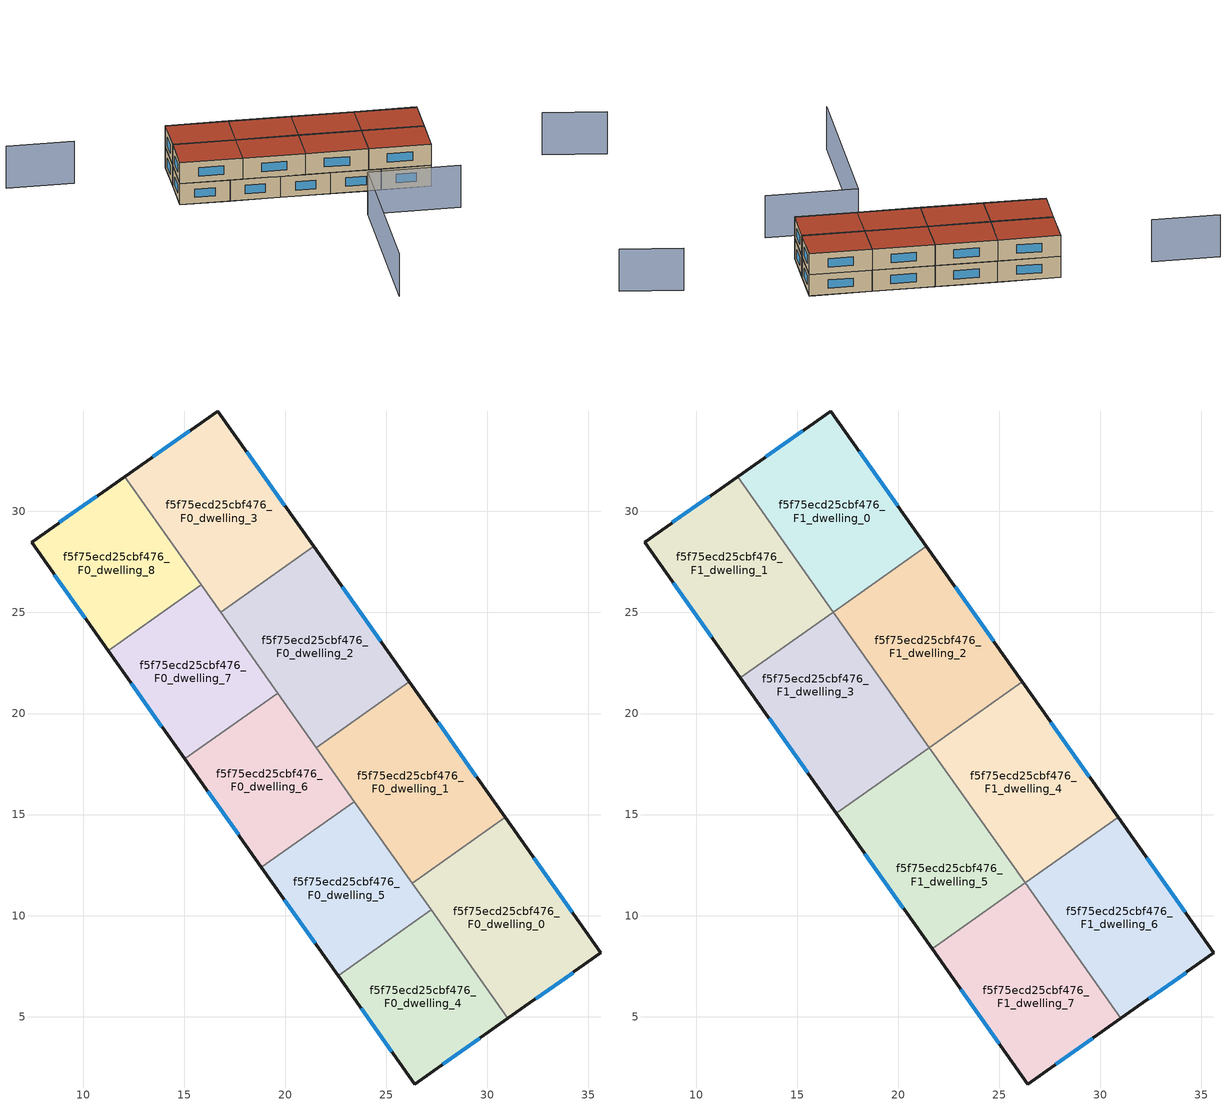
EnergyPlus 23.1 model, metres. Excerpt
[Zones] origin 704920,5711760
f5f75ecd25cbf476_F0_dwelling_0
 floor ground (EU_floor_Construction): 35.62,8.15 30.88,14.86 26.27,11.61 31.01,4.91 z0
 wall outside (EU_wall_Construction): 30.88,14.86 35.62,8.15 31.01,4.91 z0:3
 wall to f5f75ecd25cbf476_F0_dwelling_1 (EU_wall_Construction): 26.27,11.61 30.88,14.86 z0:3
 wall to f5f75ecd25cbf476_F0_dwelling_4 (EU_wall_Construction): 31.01,4.91 27.21,10.28 z0:3
 wall to f5f75ecd25cbf476_F0_dwelling_5 (EU_wall_Construction): 27.21,10.28 26.27,11.61 z0:3
 window (EU_Window_Construction): 32.3,12.85 34.2,10.16 / 34.24,7.18 32.39,5.88 z0.9:2.1
f5f75ecd25cbf476_F0_dwelling_1
 floor ground (EU_floor_Construction): 30.88,14.86 26.14,21.57 21.53,18.31 26.27,11.61 z0
 wall outside (EU_wall_Construction): 26.14,21.57 30.88,14.86 z0:3
 wall to f5f75ecd25cbf476_F0_dwelling_2 (EU_wall_Construction): 21.53,18.31 26.14,21.57 z0:3
 wall to f5f75ecd25cbf476_F0_dwelling_5 (EU_wall_Construction): 26.27,11.61 23.42,15.64 z0:3
 wall to f5f75ecd25cbf476_F0_dwelling_6 (EU_wall_Construction): 23.42,15.64 21.53,18.31 z0:3
 window (EU_Window_Construction): 27.56,19.56 29.46,16.87 z0.9:2.1
f5f75ecd25cbf476_F0_dwelling_2
 floor ground (EU_floor_Construction): 26.14,21.57 21.4,28.27 16.79,25.02 21.53,18.31 z0
 wall outside (EU_wall_Construction): 21.4,28.27 26.14,21.57 z0:3
 wall to f5f75ecd25cbf476_F0_dwelling_3 (EU_wall_Construction): 16.79,25.02 21.4,28.27 z0:3
 wall to f5f75ecd25cbf476_F0_dwelling_7 (EU_wall_Construction): 19.63,21.01 16.79,25.02 z0:3
 wall to f5f75ecd25cbf476_F0_dwelling_6 (EU_wall_Construction): 21.53,18.31 19.63,21.01 z0:3
 window (EU_Window_Construction): 22.82,26.26 24.72,23.57 z0.9:2.1
f5f75ecd25cbf476_F0_dwelling_3
 floor ground (EU_floor_Construction): 21.4,28.27 16.66,34.97 12.05,31.73 16.79,25.02 z0
 wall outside (EU_wall_Construction): 12.05,31.73 16.66,34.97 21.4,28.27 z0:3
 wall to f5f75ecd25cbf476_F0_dwelling_8 (EU_wall_Construction): 15.84,26.37 12.05,31.73 z0:3
 wall to f5f75ecd25cbf476_F0_dwelling_7 (EU_wall_Construction): 16.79,25.02 15.84,26.37 z0:3
 window (EU_Window_Construction): 13.43,32.7 15.28,34 / 18.08,32.97 19.98,30.28 z0.9:2.1
 ceiling adiabatic (EU_roof_Construction): 16.66,34.97 21.4,28.27 16.79,25.02 12.05,31.73 z3
f5f75ecd25cbf476_F0_dwelling_4
 floor ground (EU_floor_Construction): 31.01,4.91 27.21,10.28 22.61,7.03 26.4,1.67 z0
 wall outside (EU_wall_Construction): 31.01,4.91 26.4,1.67 22.61,7.03 z0:3
 wall to f5f75ecd25cbf476_F0_dwelling_5 (EU_wall_Construction): 22.61,7.03 27.21,10.28 z0:3
 window (EU_Window_Construction): 29.63,3.94 27.78,2.64 / 25.27,3.27 23.74,5.42 z0.9:2.1
f5f75ecd25cbf476_F0_dwelling_5
 floor ground (EU_floor_Construction): 27.21,10.28 23.42,15.64 18.82,12.39 22.61,7.03 z0
 wall outside (EU_wall_Construction): 22.61,7.03 18.82,12.39 z0:3
 wall to f5f75ecd25cbf476_F0_dwelling_6 (EU_wall_Construction): 18.82,12.39 23.42,15.64 z0:3
 window (EU_Window_Construction): 21.48,8.63 19.95,10.78 z0.9:2.1
f5f75ecd25cbf476_F0_dwelling_6
 floor ground (EU_floor_Construction): 23.42,15.64 19.63,21.01 15.03,17.75 18.82,12.39 z0
 wall outside (EU_wall_Construction): 18.82,12.39 15.03,17.75 z0:3
 wall to f5f75ecd25cbf476_F0_dwelling_7 (EU_wall_Construction): 15.03,17.75 19.63,21.01 z0:3
 window (EU_Window_Construction): 17.68,13.99 16.16,16.15 z0.9:2.1
f5f75ecd25cbf476_F0_dwelling_7
 floor ground (EU_floor_Construction): 19.63,21.01 15.84,26.37 11.24,23.12 15.03,17.75 z0
 wall outside (EU_wall_Construction): 15.03,17.75 11.24,23.12 z0:3
 wall to f5f75ecd25cbf476_F0_dwelling_8 (EU_wall_Construction): 11.24,23.12 15.84,26.37 z0:3
 window (EU_Window_Construction): 13.89,19.36 12.37,21.51 z0.9:2.1
f5f75ecd25cbf476_F0_dwelling_8
 floor ground (EU_floor_Construction): 15.84,26.37 12.05,31.73 7.44,28.49 11.24,23.12 z0
 wall outside (EU_wall_Construction): 11.24,23.12 7.44,28.49 12.05,31.73 z0:3
 window (EU_Window_Construction): 10.1,24.72 8.58,26.88 / 8.82,29.46 10.67,30.76 z0.9:2.1
f5f75ecd25cbf476_F1_dwelling_0
 floor outside (EU_floor_Construction): 16.79,25.02 12.05,31.73 14.36,28.45 z3
 floor adiabatic (EU_floor_Construction): 21.39,28.28 16.66,34.97 12.05,31.73 16.79,25.02 z3
 wall outside (EU_wall_Construction): 12.05,31.72 16.66,34.97 21.39,28.28 z3:6
 wall to f5f75ecd25cbf476_F1_dwelling_1 (EU_wall_Construction): 16.79,25.02 12.05,31.72 z3:6
 wall to f5f75ecd25cbf476_F1_dwelling_2 (EU_wall_Construction): 21.39,28.28 16.79,25.02 z3:6
 window (EU_Window_Construction): 18.08,32.97 19.98,30.28 / 13.43,32.7 15.28,34 z3.9:5.1
 roof outside (EU_roof_Construction): 16.66,34.97 21.39,28.28 16.79,25.02 12.05,31.72 z6
f5f75ecd25cbf476_F1_dwelling_1
 floor to f5f75ecd25cbf476_F0_dwelling_8 (EU_floor_Construction): 15.84,26.37 12.05,31.72 7.44,28.49 11.24,23.12 z3
 floor to f5f75ecd25cbf476_F0_dwelling_7 (EU_floor_Construction): 16.79,25.02 15.84,26.37 11.24,23.12 12.19,21.77 z3
 wall outside (EU_wall_Construction): 12.19,21.77 7.44,28.49 12.05,31.72 z3:6
 wall to f5f75ecd25cbf476_F1_dwelling_3 (EU_wall_Construction): 16.79,25.02 12.19,21.77 z3:6
 window (EU_Window_Construction): 10.77,23.78 8.86,26.47 / 8.82,29.45 10.67,30.76 z3.9:5.1
 roof outside (EU_roof_Construction): 12.05,31.72 16.79,25.02 12.19,21.77 7.44,28.49 z6
f5f75ecd25cbf476_F1_dwelling_2
 floor to f5f75ecd25cbf476_F0_dwelling_2 (EU_floor_Construction): 26.13,21.57 21.4,28.27 16.79,25.02 21.53,18.32 z3
 wall outside (EU_wall_Construction): 21.39,28.28 26.13,21.57 z3:6
 wall to f5f75ecd25cbf476_F1_dwelling_4 (EU_wall_Construction): 26.13,21.57 21.53,18.32 z3:6
 wall to f5f75ecd25cbf476_F1_dwelling_3 (EU_wall_Construction): 21.53,18.32 16.79,25.02 z3:6
 window (EU_Window_Construction): 22.81,26.27 24.71,23.58 z3.9:5.1
 roof outside (EU_roof_Construction): 21.39,28.28 26.13,21.57 21.53,18.32 16.79,25.02 z6
f5f75ecd25cbf476_F1_dwelling_3
 floor to f5f75ecd25cbf476_F0_dwelling_7 (EU_floor_Construction): 19.63,21.01 16.79,25.02 12.19,21.77 15.03,17.75 z3
 floor to f5f75ecd25cbf476_F0_dwelling_6 (EU_floor_Construction): 21.53,18.32 19.63,21.01 15.03,17.75 16.93,15.07 z3
 wall outside (EU_wall_Construction): 16.93,15.07 12.19,21.77 z3:6
 wall to f5f75ecd25cbf476_F1_dwelling_5 (EU_wall_Construction): 21.53,18.32 16.93,15.07 z3:6
 window (EU_Window_Construction): 15.51,17.07 13.61,19.76 z3.9:5.1
 roof outside (EU_roof_Construction): 16.79,25.02 21.53,18.32 16.93,15.07 12.19,21.77 z6
f5f75ecd25cbf476_F1_dwelling_4
 floor to f5f75ecd25cbf476_F0_dwelling_1 (EU_floor_Construction): 30.87,14.87 26.14,21.57 21.53,18.31 26.27,11.62 z3
 wall outside (EU_wall_Construction): 26.13,21.57 30.87,14.87 z3:6
 wall to f5f75ecd25cbf476_F1_dwelling_5 (EU_wall_Construction): 26.27,11.62 21.53,18.32 z3:6
 wall to f5f75ecd25cbf476_F1_dwelling_6 (EU_wall_Construction): 30.87,14.87 26.27,11.62 z3:6
 window (EU_Window_Construction): 27.55,19.57 29.45,16.88 z3.9:5.1
 roof outside (EU_roof_Construction): 26.13,21.57 30.87,14.87 26.27,11.62 21.53,18.32 z6
f5f75ecd25cbf476_F1_dwelling_5
 floor to f5f75ecd25cbf476_F0_dwelling_5 (EU_floor_Construction): 26.27,11.61 23.42,15.64 18.82,12.39 21.67,8.36 z3
 floor to f5f75ecd25cbf476_F0_dwelling_6 (EU_floor_Construction): 23.42,15.64 21.53,18.32 16.93,15.07 18.82,12.39 z3
 wall outside (EU_wall_Construction): 21.67,8.36 16.93,15.07 z3:6
 wall to f5f75ecd25cbf476_F1_dwelling_7 (EU_wall_Construction): 26.27,11.62 21.67,8.36 z3:6
 window (EU_Window_Construction): 20.25,10.37 18.35,13.06 z3.9:5.1
 roof outside (EU_roof_Construction): 21.53,18.32 26.27,11.62 21.67,8.36 16.93,15.07 z6
f5f75ecd25cbf476_F1_dwelling_6
 floor to f5f75ecd25cbf476_F0_dwelling_0 (EU_floor_Construction): 35.62,8.15 30.88,14.86 26.28,11.61 31.01,4.91 z3
 wall outside (EU_wall_Construction): 30.87,14.87 35.62,8.15 31.01,4.91 z3:6
 wall to f5f75ecd25cbf476_F1_dwelling_7 (EU_wall_Construction): 31.01,4.91 26.27,11.62 z3:6
 window (EU_Window_Construction): 32.29,12.86 34.2,10.16 / 34.24,7.18 32.39,5.88 z3.9:5.1
 roof outside (EU_roof_Construction): 30.87,14.87 35.62,8.15 31.01,4.91 26.27,11.62 z6
f5f75ecd25cbf476_F1_dwelling_7
 floor to f5f75ecd25cbf476_F0_dwelling_4 (EU_floor_Construction): 31.01,4.91 27.21,10.28 22.61,7.03 26.4,1.67 z3
 floor to f5f75ecd25cbf476_F0_dwelling_5 (EU_floor_Construction): 27.21,10.28 26.27,11.61 21.67,8.36 22.61,7.03 z3
 wall outside (EU_wall_Construction): 31.01,4.91 26.4,1.67 21.67,8.36 z3:6
 window (EU_Window_Construction): 29.63,3.94 27.78,2.64 / 24.98,3.67 23.08,6.36 z3.9:5.1
 roof outside (EU_roof_Construction): 26.27,11.62 31.01,4.91 26.4,1.67 21.67,8.36 z6
shading: -4.88,-8.75 15.4,5.5 / 15.4,5.5 22.38,-4.44 / 44.91,-14.54 41.12,-7.15 / 2.23,50.79 7.39,43.51 z0:6
[Building]
EU S2 Campaign: North Axis=0; Terrain=City; Solar Distribution=FullExterior
[Site:Location]
London: Latitude=51.5; Longitude=-0.5; Time Zone=0; Elevation=25
[SizingPeriod:WeatherFileDays]
AnnualSizingPeriod: Begin Month=1; Begin Day of Month=1; End Month=12; End Day of Month=31; Day of Week for Start Day=Monday; Use Weather File Daylight Saving Period=No; Use Weather File Rain and Snow Indicators=No
[MATERIAL]
EU_InternalMass_Material: Roughness=MediumRough; Thickness=0.1; Conductivity=1; Density=1800; Specific Heat=900; Thermal Absorptance=0.9; Solar Absorptance=0.7; Visible Absorptance=0.7
[MATERIAL:NOMASS] Roughness=MediumRough; Thermal Absorptance=0.9; Solar Absorptance=0.7; Visible Absorptance=0.7
Name | Thermal Resistance
EU_wall_NoMass | 1.04674
EU_roof_NoMass | 4.32442
EU_floor_NoMass | 2.04616
[WINDOWMATERIAL:SIMPLEGLAZINGSYSTEM]
EU_Window_SimpleGlazing: UFactor=4.25843; Solar Heat Gain Coefficient=0.85; Visible Transmittance=0.85
[CONSTRUCTION]
EU_wall_Construction: EU_wall_NoMass
EU_roof_Construction: EU_roof_NoMass
EU_floor_Construction: EU_floor_NoMass
EU_InternalMass_Construction: EU_InternalMass_Material
EU_Window_Construction: EU_Window_SimpleGlazing
[ZONE] Type=1; Multiplier=1; Ceiling Height=autocalculate; Floor Area=autocalculate; Part of Total Floor Area=Yes
Name | Volume
f5f75ecd25cbf476_F0_dwelling_0 | 138.836
f5f75ecd25cbf476_F1_dwelling_0; f5f75ecd25cbf476_F1_dwelling_7 | 138.837
f5f75ecd25cbf476_F0_dwelling_1; f5f75ecd25cbf476_F1_dwelling_2 | 138.833
f5f75ecd25cbf476_F1_dwelling_1; f5f75ecd25cbf476_F0_dwelling_3; f5f75ecd25cbf476_F1_dwelling_6 | 138.842
f5f75ecd25cbf476_F0_dwelling_2 | 138.846
f5f75ecd25cbf476_F1_dwelling_3 | 138.852
f5f75ecd25cbf476_F0_dwelling_4; f5f75ecd25cbf476_F0_dwelling_8 | 111.084
f5f75ecd25cbf476_F1_dwelling_4 | 138.832
f5f75ecd25cbf476_F0_dwelling_5; f5f75ecd25cbf476_F0_dwelling_7 | 111.089
f5f75ecd25cbf476_F1_dwelling_5 | 138.847
f5f75ecd25cbf476_F0_dwelling_6 | 111.066
[INTERNALMASS] Construction=EU_InternalMass_Construction
Name | Zone or ZoneList | Surface Area
f5f75ecd25cbf476_F0_dwelling_0_EU_InternalMass | f5f75ecd25cbf476_F0_dwelling_0 | 46.2788
f5f75ecd25cbf476_F0_dwelling_1_EU_InternalMass | f5f75ecd25cbf476_F0_dwelling_1 | 46.2774
f5f75ecd25cbf476_F0_dwelling_2_EU_InternalMass | f5f75ecd25cbf476_F0_dwelling_2 | 46.2824
f5f75ecd25cbf476_F0_dwelling_3_EU_InternalMass | f5f75ecd25cbf476_F0_dwelling_3 | 46.2805
f5f75ecd25cbf476_F0_dwelling_4_EU_InternalMass | f5f75ecd25cbf476_F0_dwelling_4 | 37.028
f5f75ecd25cbf476_F0_dwelling_5_EU_InternalMass | f5f75ecd25cbf476_F0_dwelling_5 | 37.0297
f5f75ecd25cbf476_F0_dwelling_6_EU_InternalMass | f5f75ecd25cbf476_F0_dwelling_6 | 37.0218
f5f75ecd25cbf476_F0_dwelling_7_EU_InternalMass | f5f75ecd25cbf476_F0_dwelling_7 | 37.0297
f5f75ecd25cbf476_F0_dwelling_8_EU_InternalMass | f5f75ecd25cbf476_F0_dwelling_8 | 37.028
f5f75ecd25cbf476_F1_dwelling_0_EU_InternalMass | f5f75ecd25cbf476_F1_dwelling_0 | 46.2791
f5f75ecd25cbf476_F1_dwelling_1_EU_InternalMass | f5f75ecd25cbf476_F1_dwelling_1 | 46.2805
f5f75ecd25cbf476_F1_dwelling_2_EU_InternalMass | f5f75ecd25cbf476_F1_dwelling_2 | 46.2774
f5f75ecd25cbf476_F1_dwelling_3_EU_InternalMass | f5f75ecd25cbf476_F1_dwelling_3 | 46.2838
f5f75ecd25cbf476_F1_dwelling_4_EU_InternalMass | f5f75ecd25cbf476_F1_dwelling_4 | 46.2774
f5f75ecd25cbf476_F1_dwelling_5_EU_InternalMass | f5f75ecd25cbf476_F1_dwelling_5 | 46.2825
f5f75ecd25cbf476_F1_dwelling_6_EU_InternalMass | f5f75ecd25cbf476_F1_dwelling_6 | 46.2805
f5f75ecd25cbf476_F1_dwelling_7_EU_InternalMass | f5f75ecd25cbf476_F1_dwelling_7 | 46.2791
[OTHEREQUIPMENT] Fuel Type=Electricity; Design Level Calculation Method=Watts/Area; Power per Zone Floor Area=1; Fraction Latent=0; Fraction Radiant=0; Fraction Lost=0; Carbon Dioxide Generation Rate=0; EndUse Subcategory=EU_Step8_InternalGains
Name | Zone or ZoneList or Space or SpaceList | Schedule
EU_Step8_InternalGain_f5f75ecd25cbf476_F0_dwelling_0_f000 | f5f75ecd25cbf476_F0_dwelling_0 | EU_Step8_GainSchedule_f5f75ecd25cbf476_F0_dwelling_0_f000
EU_Step8_InternalGain_f5f75ecd25cbf476_F0_dwelling_1_f000 | f5f75ecd25cbf476_F0_dwelling_1 | EU_Step8_GainSchedule_f5f75ecd25cbf476_F0_dwelling_1_f000
EU_Step8_InternalGain_f5f75ecd25cbf476_F0_dwelling_2_f000 | f5f75ecd25cbf476_F0_dwelling_2 | EU_Step8_GainSchedule_f5f75ecd25cbf476_F0_dwelling_2_f000
EU_Step8_InternalGain_f5f75ecd25cbf476_F0_dwelling_3_f000 | f5f75ecd25cbf476_F0_dwelling_3 | EU_Step8_GainSchedule_f5f75ecd25cbf476_F0_dwelling_3_f000
EU_Step8_InternalGain_f5f75ecd25cbf476_F0_dwelling_4_f000 | f5f75ecd25cbf476_F0_dwelling_4 | EU_Step8_GainSchedule_f5f75ecd25cbf476_F0_dwelling_4_f000
EU_Step8_InternalGain_f5f75ecd25cbf476_F0_dwelling_5_f000 | f5f75ecd25cbf476_F0_dwelling_5 | EU_Step8_GainSchedule_f5f75ecd25cbf476_F0_dwelling_5_f000
EU_Step8_InternalGain_f5f75ecd25cbf476_F0_dwelling_6_f000 | f5f75ecd25cbf476_F0_dwelling_6 | EU_Step8_GainSchedule_f5f75ecd25cbf476_F0_dwelling_6_f000
EU_Step8_InternalGain_f5f75ecd25cbf476_F0_dwelling_7_f000 | f5f75ecd25cbf476_F0_dwelling_7 | EU_Step8_GainSchedule_f5f75ecd25cbf476_F0_dwelling_7_f000
EU_Step8_InternalGain_f5f75ecd25cbf476_F0_dwelling_8_f000 | f5f75ecd25cbf476_F0_dwelling_8 | EU_Step8_GainSchedule_f5f75ecd25cbf476_F0_dwelling_8_f000
EU_Step8_InternalGain_f5f75ecd25cbf476_F1_dwelling_0_f000 | f5f75ecd25cbf476_F1_dwelling_0 | EU_Step8_GainSchedule_f5f75ecd25cbf476_F1_dwelling_0_f000
EU_Step8_InternalGain_f5f75ecd25cbf476_F1_dwelling_1_f000 | f5f75ecd25cbf476_F1_dwelling_1 | EU_Step8_GainSchedule_f5f75ecd25cbf476_F1_dwelling_1_f000
EU_Step8_InternalGain_f5f75ecd25cbf476_F1_dwelling_2_f000 | f5f75ecd25cbf476_F1_dwelling_2 | EU_Step8_GainSchedule_f5f75ecd25cbf476_F1_dwelling_2_f000
EU_Step8_InternalGain_f5f75ecd25cbf476_F1_dwelling_3_f000 | f5f75ecd25cbf476_F1_dwelling_3 | EU_Step8_GainSchedule_f5f75ecd25cbf476_F1_dwelling_3_f000
EU_Step8_InternalGain_f5f75ecd25cbf476_F1_dwelling_4_f000 | f5f75ecd25cbf476_F1_dwelling_4 | EU_Step8_GainSchedule_f5f75ecd25cbf476_F1_dwelling_4_f000
EU_Step8_InternalGain_f5f75ecd25cbf476_F1_dwelling_5_f000 | f5f75ecd25cbf476_F1_dwelling_5 | EU_Step8_GainSchedule_f5f75ecd25cbf476_F1_dwelling_5_f000
EU_Step8_InternalGain_f5f75ecd25cbf476_F1_dwelling_6_f000 | f5f75ecd25cbf476_F1_dwelling_6 | EU_Step8_GainSchedule_f5f75ecd25cbf476_F1_dwelling_6_f000
EU_Step8_InternalGain_f5f75ecd25cbf476_F1_dwelling_7_f000 | f5f75ecd25cbf476_F1_dwelling_7 | EU_Step8_GainSchedule_f5f75ecd25cbf476_F1_dwelling_7_f000
[ZONEVENTILATION:DESIGNFLOWRATE] Schedule=EU_AlwaysOn; Design Flow Rate Calculation Method=AirChanges/Hour; Air Changes per Hour=0.488719; Ventilation Type=Natural; Fan Pressure Rise=0; Fan Total Efficiency=1; Constant Term Coefficient=1; Temperature Term Coefficient=0; Velocity Term Coefficient=0; Velocity Squared Term Coefficient=0; Minimum Indoor Temperature=-100; Maximum Indoor Temperature=100; Delta Temperature=-100; Minimum Outdoor Temperature=-100; Maximum Outdoor Temperature=100; Maximum Wind Speed=40
Name | Zone or ZoneList or Space or SpaceList
EU_ConstantAir_f5f75ecd25cbf476_F0_dwelling_0 | f5f75ecd25cbf476_F0_dwelling_0
EU_ConstantAir_f5f75ecd25cbf476_F0_dwelling_1 | f5f75ecd25cbf476_F0_dwelling_1
EU_ConstantAir_f5f75ecd25cbf476_F0_dwelling_2 | f5f75ecd25cbf476_F0_dwelling_2
EU_ConstantAir_f5f75ecd25cbf476_F0_dwelling_3 | f5f75ecd25cbf476_F0_dwelling_3
EU_ConstantAir_f5f75ecd25cbf476_F0_dwelling_4 | f5f75ecd25cbf476_F0_dwelling_4
EU_ConstantAir_f5f75ecd25cbf476_F0_dwelling_5 | f5f75ecd25cbf476_F0_dwelling_5
EU_ConstantAir_f5f75ecd25cbf476_F0_dwelling_6 | f5f75ecd25cbf476_F0_dwelling_6
EU_ConstantAir_f5f75ecd25cbf476_F0_dwelling_7 | f5f75ecd25cbf476_F0_dwelling_7
EU_ConstantAir_f5f75ecd25cbf476_F0_dwelling_8 | f5f75ecd25cbf476_F0_dwelling_8
EU_ConstantAir_f5f75ecd25cbf476_F1_dwelling_0 | f5f75ecd25cbf476_F1_dwelling_0
EU_ConstantAir_f5f75ecd25cbf476_F1_dwelling_1 | f5f75ecd25cbf476_F1_dwelling_1
EU_ConstantAir_f5f75ecd25cbf476_F1_dwelling_2 | f5f75ecd25cbf476_F1_dwelling_2
EU_ConstantAir_f5f75ecd25cbf476_F1_dwelling_3 | f5f75ecd25cbf476_F1_dwelling_3
EU_ConstantAir_f5f75ecd25cbf476_F1_dwelling_4 | f5f75ecd25cbf476_F1_dwelling_4
EU_ConstantAir_f5f75ecd25cbf476_F1_dwelling_5 | f5f75ecd25cbf476_F1_dwelling_5
EU_ConstantAir_f5f75ecd25cbf476_F1_dwelling_6 | f5f75ecd25cbf476_F1_dwelling_6
EU_ConstantAir_f5f75ecd25cbf476_F1_dwelling_7 | f5f75ecd25cbf476_F1_dwelling_7
[HVACTEMPLATE:THERMOSTAT] Constant Heating Setpoint=20; Constant Cooling Setpoint=50
EU_HeatOnly_f5f75ecd25cbf476_F0_dwelling_0; EU_HeatOnly_f5f75ecd25cbf476_F0_dwelling_1; EU_HeatOnly_f5f75ecd25cbf476_F0_dwelling_2; EU_HeatOnly_f5f75ecd25cbf476_F0_dwelling_3; EU_HeatOnly_f5f75ecd25cbf476_F0_dwelling_4; EU_HeatOnly_f5f75ecd25cbf476_F0_dwelling_5; EU_HeatOnly_f5f75ecd25cbf476_F0_dwelling_6; EU_HeatOnly_f5f75ecd25cbf476_F0_dwelling_7; EU_HeatOnly_f5f75ecd25cbf476_F0_dwelling_8; EU_HeatOnly_f5f75ecd25cbf476_F1_dwelling_0; EU_HeatOnly_f5f75ecd25cbf476_F1_dwelling_1; EU_HeatOnly_f5f75ecd25cbf476_F1_dwelling_2; EU_HeatOnly_f5f75ecd25cbf476_F1_dwelling_3; EU_HeatOnly_f5f75ecd25cbf476_F1_dwelling_4; EU_HeatOnly_f5f75ecd25cbf476_F1_dwelling_5; EU_HeatOnly_f5f75ecd25cbf476_F1_dwelling_6; EU_HeatOnly_f5f75ecd25cbf476_F1_dwelling_7
[HVACTEMPLATE:ZONE:IDEALLOADSAIRSYSTEM] System Availability Schedule=EU_AlwaysOn; Maximum Heating Supply Air Temperature=50; Minimum Cooling Supply Air Temperature=13; Maximum Heating Supply Air Humidity Ratio=0.0156; Minimum Cooling Supply Air Humidity Ratio=0.0077; Heating Limit=NoLimit; Cooling Limit=NoLimit; Heating Availability Schedule=EU_AlwaysOn; Cooling Availability Schedule=EU_CoolingOff; Dehumidification Control Type=ConstantSensibleHeatRatio; Cooling Sensible Heat Ratio=0.7; Dehumidification Setpoint=60; Humidification Control Type=None; Humidification Setpoint=30; Outdoor Air Method=None; Outdoor Air Flow Rate per Person=0.00944; Outdoor Air Flow Rate per Zone Floor Area=0; Outdoor Air Flow Rate per Zone=0; Demand Controlled Ventilation Type=None; Outdoor Air Economizer Type=NoEconomizer; Heat Recovery Type=None; Sensible Heat Recovery Effectiveness=0.7; Latent Heat Recovery Effectiveness=0.65
Name | Template Thermostat
f5f75ecd25cbf476_F0_dwelling_0 | EU_HeatOnly_f5f75ecd25cbf476_F0_dwelling_0
f5f75ecd25cbf476_F0_dwelling_1 | EU_HeatOnly_f5f75ecd25cbf476_F0_dwelling_1
f5f75ecd25cbf476_F0_dwelling_2 | EU_HeatOnly_f5f75ecd25cbf476_F0_dwelling_2
f5f75ecd25cbf476_F0_dwelling_3 | EU_HeatOnly_f5f75ecd25cbf476_F0_dwelling_3
f5f75ecd25cbf476_F0_dwelling_4 | EU_HeatOnly_f5f75ecd25cbf476_F0_dwelling_4
f5f75ecd25cbf476_F0_dwelling_5 | EU_HeatOnly_f5f75ecd25cbf476_F0_dwelling_5
f5f75ecd25cbf476_F0_dwelling_6 | EU_HeatOnly_f5f75ecd25cbf476_F0_dwelling_6
f5f75ecd25cbf476_F0_dwelling_7 | EU_HeatOnly_f5f75ecd25cbf476_F0_dwelling_7
f5f75ecd25cbf476_F0_dwelling_8 | EU_HeatOnly_f5f75ecd25cbf476_F0_dwelling_8
f5f75ecd25cbf476_F1_dwelling_0 | EU_HeatOnly_f5f75ecd25cbf476_F1_dwelling_0
f5f75ecd25cbf476_F1_dwelling_1 | EU_HeatOnly_f5f75ecd25cbf476_F1_dwelling_1
f5f75ecd25cbf476_F1_dwelling_2 | EU_HeatOnly_f5f75ecd25cbf476_F1_dwelling_2
f5f75ecd25cbf476_F1_dwelling_3 | EU_HeatOnly_f5f75ecd25cbf476_F1_dwelling_3
f5f75ecd25cbf476_F1_dwelling_4 | EU_HeatOnly_f5f75ecd25cbf476_F1_dwelling_4
f5f75ecd25cbf476_F1_dwelling_5 | EU_HeatOnly_f5f75ecd25cbf476_F1_dwelling_5
f5f75ecd25cbf476_F1_dwelling_6 | EU_HeatOnly_f5f75ecd25cbf476_F1_dwelling_6
f5f75ecd25cbf476_F1_dwelling_7 | EU_HeatOnly_f5f75ecd25cbf476_F1_dwelling_7
[SIZING:ZONE] Zone Cooling Design Supply Air Temperature Input Method=SupplyAirTemperature; Zone Cooling Design Supply Air Temperature=13; Zone Heating Design Supply Air Temperature Input Method=SupplyAirTemperature; Zone Heating Design Supply Air Temperature=50; Zone Cooling Design Supply Air Humidity Ratio=0.008; Zone Heating Design Supply Air Humidity Ratio=0.008; Cooling Design Air Flow Method=DesignDay; Cooling Design Air Flow Rate=0; Cooling Minimum Air Flow per Zone Floor Area=0.000762; Cooling Minimum Air Flow=0; Cooling Minimum Air Flow Fraction=0.2; Heating Design Air Flow Method=DesignDay; Heating Design Air Flow Rate=0; Heating Maximum Air Flow per Zone Floor Area=0.002032; Heating Maximum Air Flow=0.141576; Heating Maximum Air Flow Fraction=0.3; Account for Dedicated Outdoor Air System=No; Dedicated Outdoor Air System Control Strategy=NeutralSupplyAir; Dedicated Outdoor Air Low Setpoint Temperature for Design=autosize; Dedicated Outdoor Air High Setpoint Temperature for Design=autosize; Zone Load Sizing Method=Sensible Load Only No Latent Load; Zone Latent Cooling Design Supply Air Humidity Ratio Input Method=HumidityRatioDifference; Zone Cooling Design Supply Air Humidity Ratio Difference=0.005; Zone Latent Heating Design Supply Air Humidity Ratio Input Method=HumidityRatioDifference; Zone Humidification Design Supply Air Humidity Ratio Difference=0.005
f5f75ecd25cbf476_F0_dwelling_0; f5f75ecd25cbf476_F0_dwelling_1; f5f75ecd25cbf476_F0_dwelling_2; f5f75ecd25cbf476_F0_dwelling_3; f5f75ecd25cbf476_F0_dwelling_4; f5f75ecd25cbf476_F0_dwelling_5; f5f75ecd25cbf476_F0_dwelling_6; f5f75ecd25cbf476_F0_dwelling_7; f5f75ecd25cbf476_F0_dwelling_8; f5f75ecd25cbf476_F1_dwelling_0; f5f75ecd25cbf476_F1_dwelling_1; f5f75ecd25cbf476_F1_dwelling_2; f5f75ecd25cbf476_F1_dwelling_3; f5f75ecd25cbf476_F1_dwelling_4; f5f75ecd25cbf476_F1_dwelling_5; f5f75ecd25cbf476_F1_dwelling_6; f5f75ecd25cbf476_F1_dwelling_7
[SCHEDULE:CONSTANT]
Name | Hourly Value
EU_AlwaysOn | 1
EU_CoolingOff | 0
[SCHEDULE:FILE] Column Number=1; Rows to Skip at Top=0; Number of Hours of Data=8760; Column Separator=Comma; Interpolate to Timestep=No; Minutes per Item=60; Adjust Schedule for Daylight Savings=Yes
Name | File
EU_Step8_GainSchedule_f5f75ecd25cbf476_F0_dwelling_0_f000 | ../../schedules/f5f75ecd25cbf476/f5f75ecd25cbf476_F0_dwelling_0_f000_gain.csv
EU_Step8_GainSchedule_f5f75ecd25cbf476_F0_dwelling_1_f000 | ../../schedules/f5f75ecd25cbf476/f5f75ecd25cbf476_F0_dwelling_1_f000_gain.csv
EU_Step8_GainSchedule_f5f75ecd25cbf476_F0_dwelling_2_f000 | ../../schedules/f5f75ecd25cbf476/f5f75ecd25cbf476_F0_dwelling_2_f000_gain.csv
EU_Step8_GainSchedule_f5f75ecd25cbf476_F0_dwelling_3_f000 | ../../schedules/f5f75ecd25cbf476/f5f75ecd25cbf476_F0_dwelling_3_f000_gain.csv
EU_Step8_GainSchedule_f5f75ecd25cbf476_F0_dwelling_4_f000 | ../../schedules/f5f75ecd25cbf476/f5f75ecd25cbf476_F0_dwelling_4_f000_gain.csv
EU_Step8_GainSchedule_f5f75ecd25cbf476_F0_dwelling_5_f000 | ../../schedules/f5f75ecd25cbf476/f5f75ecd25cbf476_F0_dwelling_5_f000_gain.csv
EU_Step8_GainSchedule_f5f75ecd25cbf476_F0_dwelling_6_f000 | ../../schedules/f5f75ecd25cbf476/f5f75ecd25cbf476_F0_dwelling_6_f000_gain.csv
EU_Step8_GainSchedule_f5f75ecd25cbf476_F0_dwelling_7_f000 | ../../schedules/f5f75ecd25cbf476/f5f75ecd25cbf476_F0_dwelling_7_f000_gain.csv
EU_Step8_GainSchedule_f5f75ecd25cbf476_F0_dwelling_8_f000 | ../../schedules/f5f75ecd25cbf476/f5f75ecd25cbf476_F0_dwelling_8_f000_gain.csv
EU_Step8_GainSchedule_f5f75ecd25cbf476_F1_dwelling_0_f000 | ../../schedules/f5f75ecd25cbf476/f5f75ecd25cbf476_F1_dwelling_0_f000_gain.csv
EU_Step8_GainSchedule_f5f75ecd25cbf476_F1_dwelling_1_f000 | ../../schedules/f5f75ecd25cbf476/f5f75ecd25cbf476_F1_dwelling_1_f000_gain.csv
EU_Step8_GainSchedule_f5f75ecd25cbf476_F1_dwelling_2_f000 | ../../schedules/f5f75ecd25cbf476/f5f75ecd25cbf476_F1_dwelling_2_f000_gain.csv
EU_Step8_GainSchedule_f5f75ecd25cbf476_F1_dwelling_3_f000 | ../../schedules/f5f75ecd25cbf476/f5f75ecd25cbf476_F1_dwelling_3_f000_gain.csv
EU_Step8_GainSchedule_f5f75ecd25cbf476_F1_dwelling_4_f000 | ../../schedules/f5f75ecd25cbf476/f5f75ecd25cbf476_F1_dwelling_4_f000_gain.csv
EU_Step8_GainSchedule_f5f75ecd25cbf476_F1_dwelling_5_f000 | ../../schedules/f5f75ecd25cbf476/f5f75ecd25cbf476_F1_dwelling_5_f000_gain.csv
EU_Step8_GainSchedule_f5f75ecd25cbf476_F1_dwelling_6_f000 | ../../schedules/f5f75ecd25cbf476/f5f75ecd25cbf476_F1_dwelling_6_f000_gain.csv
EU_Step8_GainSchedule_f5f75ecd25cbf476_F1_dwelling_7_f000 | ../../schedules/f5f75ecd25cbf476/f5f75ecd25cbf476_F1_dwelling_7_f000_gain.csv
